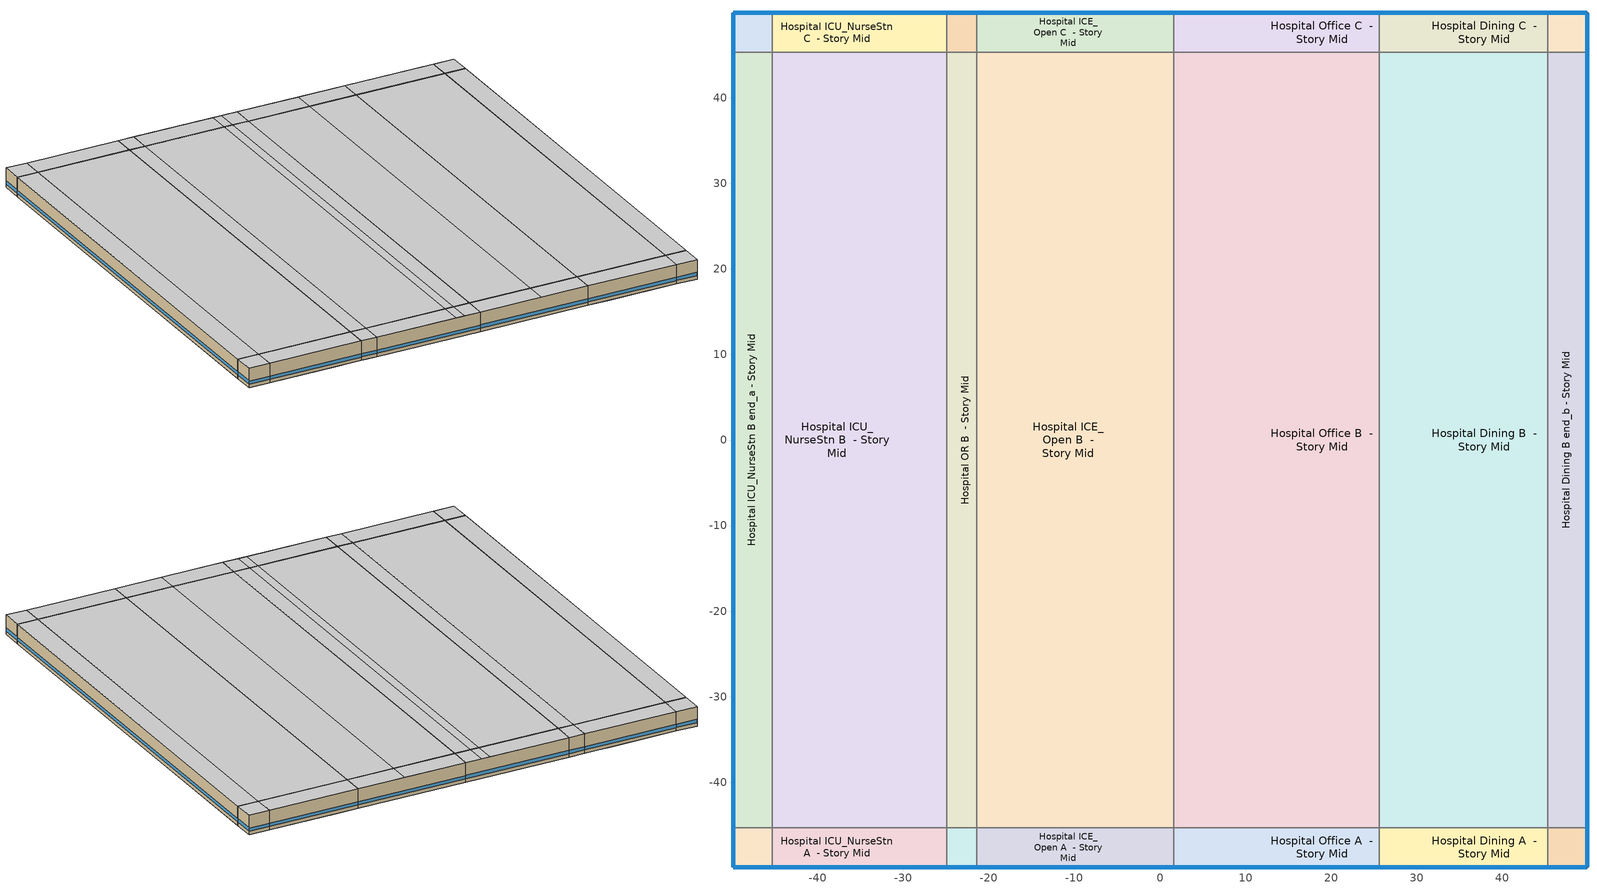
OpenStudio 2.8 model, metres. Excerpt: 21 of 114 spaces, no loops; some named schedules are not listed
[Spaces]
Hospital ICU_NurseStn A end_a - Story Mid
 floor to Hospital Lab A end_a - Story Ground: -49.88,-49.88 -49.88,-45.31 -45.31,-45.31 -45.31,-49.88 z4.27
 wall outside (Typical Insulated Exterior Mass Wall R-8.33): -49.88,-45.31 -49.88,-49.88 -45.31,-49.88 z4.27:8.53
 wall to Hospital ICU_NurseStn B end_a - Story Mid: -45.31,-45.31 -49.88,-45.31 z4.27:8.53
 wall to Hospital ICU_NurseStn A  - Story Mid: -45.31,-49.88 -45.31,-45.31 z4.27:8.53
 window (U 0.59 SHGC 0.36 Simple Glazing Window U-0.59 SHGC 0.36): -49.88,-45.34 -49.88,-49.86 / -49.86,-49.88 -45.34,-49.88 z5.03:5.72
 ceiling to Hospital ER_NurseStn A end_a - Story Mid2: -45.31,-49.88 -45.31,-45.31 -49.88,-45.31 -49.88,-49.88 z8.53
Hospital ICU_NurseStn B end_a - Story Mid
 floor to Hospital Lab B end_a - Story Ground: -49.88,-45.31 -49.88,45.31 -45.31,45.31 -45.31,-45.31 z4.27
 wall outside (Typical Insulated Exterior Mass Wall R-8.33): -49.88,45.31 -49.88,-45.31 z4.27:8.53
 wall to Hospital ICU_NurseStn C end_a - Story Mid: -45.31,45.31 -49.88,45.31 z4.27:8.53
 wall to Hospital ICU_NurseStn B  - Story Mid: -45.31,-45.31 -45.31,45.31 z4.27:8.53
 window (U 0.59 SHGC 0.36 Simple Glazing Window U-0.59 SHGC 0.36): -49.88,45.29 -49.88,-45.29 z5.03:5.71
 ceiling to Hospital ER_NurseStn B end_a - Story Mid2: -45.31,-45.31 -45.31,45.31 -49.88,45.31 -49.88,-45.31 z8.53
Hospital ICU_NurseStn C end_a - Story Mid
 floor to Hospital Lab C end_a - Story Ground: -49.88,45.31 -49.88,49.88 -45.31,49.88 -45.31,45.31 z4.27
 wall outside (Typical Insulated Exterior Mass Wall R-8.33): -45.31,49.88 -49.88,49.88 -49.88,45.31 z4.27:8.53
 wall to Hospital ICU_NurseStn C  - Story Mid: -45.31,45.31 -45.31,49.88 z4.27:8.53
 window (U 0.59 SHGC 0.36 Simple Glazing Window U-0.59 SHGC 0.36): -49.88,49.86 -49.88,45.34 / -45.34,49.88 -49.86,49.88 z5.03:5.72
 ceiling to Hospital ER_NurseStn C end_a - Story Mid2: -45.31,45.31 -45.31,49.88 -49.88,49.88 -49.88,45.31 z8.53
Hospital ICU_NurseStn A  - Story Mid
 floor to Hospital ER_Trauma A  - Story Ground: -28.01,-45.31 -28.01,-49.88 -30.11,-49.88 -30.11,-45.31 z4.27
 floor to Hospital ER_Triage A  - Story Ground: -24.91,-45.31 -24.91,-49.88 -28.01,-49.88 -28.01,-45.31 z4.27
 floor to Hospital Lab A  - Story Ground: -30.11,-45.31 -30.11,-49.88 -45.31,-49.88 -45.31,-45.31 z4.27
 wall outside (Typical Insulated Exterior Mass Wall R-8.33): -45.31,-49.88 -24.91,-49.88 z4.27:8.53
 wall to Hospital ICU_NurseStn B  - Story Mid: -24.91,-45.31 -45.31,-45.31 z4.27:8.53
 wall to Hospital OR A  - Story Mid: -24.91,-49.88 -24.91,-45.31 z4.27:8.53
 window (U 0.59 SHGC 0.36 Simple Glazing Window U-0.59 SHGC 0.36): -45.29,-49.88 -24.93,-49.88 z5.03:5.71
 ceiling to Hospital ER_NurseStn A  - Story Mid2: -24.91,-49.88 -24.91,-45.31 -45.31,-45.31 -45.31,-49.88 z8.53
Hospital ICU_NurseStn B  - Story Mid
 floor to Hospital ER_Trauma B  - Story Ground: -28.01,45.31 -28.01,-45.31 -30.11,-45.31 -30.11,45.31 z4.27
 floor to Hospital ER_Triage B  - Story Ground: -24.91,45.31 -24.91,-45.31 -28.01,-45.31 -28.01,45.31 z4.27
 floor to Hospital Lab B  - Story Ground: -30.11,45.31 -30.11,-45.31 -45.31,-45.31 -45.31,45.31 z4.27
 wall to Hospital ICU_NurseStn C  - Story Mid: -24.91,45.31 -45.31,45.31 z4.27:8.53
 wall to Hospital OR B  - Story Mid: -24.91,-45.31 -24.91,45.31 z4.27:8.53
 ceiling to Hospital ER_NurseStn B  - Story Mid2: -24.91,-45.31 -24.91,45.31 -45.31,45.31 -45.31,-45.31 z8.53
Hospital ICU_NurseStn C  - Story Mid
 floor to Hospital ER_Trauma C  - Story Ground: -28.01,49.88 -28.01,45.31 -30.11,45.31 -30.11,49.88 z4.27
 floor to Hospital ER_Triage C  - Story Ground: -24.91,49.88 -24.91,45.31 -28.01,45.31 -28.01,49.88 z4.27
 floor to Hospital Lab C  - Story Ground: -30.11,49.88 -30.11,45.31 -45.31,45.31 -45.31,49.88 z4.27
 wall outside (Typical Insulated Exterior Mass Wall R-8.33): -24.91,49.88 -45.31,49.88 z4.27:8.53
 wall to Hospital OR C  - Story Mid: -24.91,45.31 -24.91,49.88 z4.27:8.53
 window (U 0.59 SHGC 0.36 Simple Glazing Window U-0.59 SHGC 0.36): -24.93,49.88 -45.29,49.88 z5.03:5.71
 ceiling to Hospital ER_NurseStn C  - Story Mid2: -24.91,45.31 -24.91,49.88 -45.31,49.88 -45.31,45.31 z8.53
Hospital OR A  - Story Mid
 floor to Hospital ER_Triage A  - Story Ground: -23.82,-45.31 -23.82,-49.88 -24.91,-49.88 -24.91,-45.31 z4.27
 floor to Hospital ER_Exam A  - Story Ground: -21.43,-45.31 -21.43,-49.88 -23.82,-49.88 -23.82,-45.31 z4.27
 wall outside (Typical Insulated Exterior Mass Wall R-8.33): -24.91,-49.88 -21.43,-49.88 z4.27:8.53
 wall to Hospital OR B  - Story Mid: -21.43,-45.31 -24.91,-45.31 z4.27:8.53
 wall to Hospital ICE_Open A  - Story Mid: -21.43,-49.88 -21.43,-45.31 z4.27:8.53
 window (U 0.59 SHGC 0.36 Simple Glazing Window U-0.59 SHGC 0.36): -24.88,-49.88 -21.45,-49.88 z5.03:5.72
 ceiling to Hospital ER_NurseStn A  - Story Mid2: -21.43,-49.88 -21.43,-45.31 -24.91,-45.31 -24.91,-49.88 z8.53
Hospital OR B  - Story Mid
 floor to Hospital ER_Triage B  - Story Ground: -23.82,45.31 -23.82,-45.31 -24.91,-45.31 -24.91,45.31 z4.27
 floor to Hospital ER_Exam B  - Story Ground: -21.43,45.31 -21.43,-45.31 -23.82,-45.31 -23.82,45.31 z4.27
 wall to Hospital OR C  - Story Mid: -21.43,45.31 -24.91,45.31 z4.27:8.53
 wall to Hospital ICE_Open B  - Story Mid: -21.43,-45.31 -21.43,45.31 z4.27:8.53
 ceiling to Hospital ER_NurseStn B  - Story Mid2: -21.43,-45.31 -21.43,45.31 -24.91,45.31 -24.91,-45.31 z8.53
Hospital OR C  - Story Mid
 floor to Hospital ER_Triage C  - Story Ground: -23.82,49.88 -23.82,45.31 -24.91,45.31 -24.91,49.88 z4.27
 floor to Hospital ER_Exam C  - Story Ground: -21.43,49.88 -21.43,45.31 -23.82,45.31 -23.82,49.88 z4.27
 wall outside (Typical Insulated Exterior Mass Wall R-8.33): -21.43,49.88 -24.91,49.88 z4.27:8.53
 wall to Hospital ICE_Open C  - Story Mid: -21.43,45.31 -21.43,49.88 z4.27:8.53
 window (U 0.59 SHGC 0.36 Simple Glazing Window U-0.59 SHGC 0.36): -21.45,49.88 -24.88,49.88 z5.03:5.72
 ceiling to Hospital ER_NurseStn C  - Story Mid2: -21.43,45.31 -21.43,49.88 -24.91,49.88 -24.91,45.31 z8.53
Hospital ICE_Open A  - Story Mid
 floor to Hospital ER_Exam A  - Story Ground: -15.52,-45.31 -15.52,-49.88 -21.43,-49.88 -21.43,-45.31 z4.27
 floor to Hospital ICU_PatRm A  - Story Ground: -5.88,-45.31 -5.88,-49.88 -15.52,-49.88 -15.52,-45.31 z4.27
 floor to Hospital PhysTherapy A  - Story Ground: 1.62,-45.31 1.62,-49.88 -5.88,-49.88 -5.88,-45.31 z4.27
 wall outside (Typical Insulated Exterior Mass Wall R-8.33): -21.43,-49.88 1.62,-49.88 z4.27:8.53
 wall to Hospital ICE_Open B  - Story Mid: 1.62,-45.31 -21.43,-45.31 z4.27:8.53
 wall to Hospital Office A  - Story Mid: 1.62,-49.88 1.62,-45.31 z4.27:8.53
 window (U 0.59 SHGC 0.36 Simple Glazing Window U-0.59 SHGC 0.36): -21.4,-49.88 1.6,-49.88 z5.03:5.71
 ceiling to Hospital Dining A  - Story Mid2: -1.93,-49.88 -1.93,-45.31 -3.71,-45.31 -3.71,-49.88 z8.53
 ceiling to Hospital ER_NurseStn A  - Story Mid2: -3.71,-49.88 -3.71,-45.31 -21.43,-45.31 -21.43,-49.88 z8.53
 ceiling to Hospital Lobby A  - Story Mid2: 1.62,-49.88 1.62,-45.31 -1.93,-45.31 -1.93,-49.88 z8.53
Hospital ICE_Open B  - Story Mid
 floor to Hospital ER_Exam B  - Story Ground: -15.52,45.31 -15.52,-45.31 -21.43,-45.31 -21.43,45.31 z4.27
 floor to Hospital ICU_PatRm B  - Story Ground: -5.88,45.31 -5.88,-45.31 -15.52,-45.31 -15.52,45.31 z4.27
 floor to Hospital PhysTherapy B  - Story Ground: 1.62,45.31 1.62,-45.31 -5.88,-45.31 -5.88,45.31 z4.27
 wall to Hospital ICE_Open C  - Story Mid: 1.62,45.31 -21.43,45.31 z4.27:8.53
 wall to Hospital Office B  - Story Mid: 1.62,-45.31 1.62,45.31 z4.27:8.53
 ceiling to Hospital Dining B  - Story Mid2: -1.93,-45.31 -1.93,45.31 -3.71,45.31 -3.71,-45.31 z8.53
 ceiling to Hospital ER_NurseStn B  - Story Mid2: -3.71,-45.31 -3.71,45.31 -21.43,45.31 -21.43,-45.31 z8.53
 ceiling to Hospital Lobby B  - Story Mid2: 1.62,-45.31 1.62,45.31 -1.93,45.31 -1.93,-45.31 z8.53
Hospital ICE_Open C  - Story Mid
 floor to Hospital ER_Exam C  - Story Ground: -15.52,49.88 -15.52,45.31 -21.43,45.31 -21.43,49.88 z4.27
 floor to Hospital ICU_PatRm C  - Story Ground: -5.88,49.88 -5.88,45.31 -15.52,45.31 -15.52,49.88 z4.27
 floor to Hospital PhysTherapy C  - Story Ground: 1.62,49.88 1.62,45.31 -5.88,45.31 -5.88,49.88 z4.27
 wall outside (Typical Insulated Exterior Mass Wall R-8.33): 1.62,49.88 -21.43,49.88 z4.27:8.53
 wall to Hospital Office C  - Story Mid: 1.62,45.31 1.62,49.88 z4.27:8.53
 window (U 0.59 SHGC 0.36 Simple Glazing Window U-0.59 SHGC 0.36): 1.6,49.88 -21.4,49.88 z5.03:5.71
 ceiling to Hospital Dining C  - Story Mid2: -1.93,45.31 -1.93,49.88 -3.71,49.88 -3.71,45.31 z8.53
 ceiling to Hospital ER_NurseStn C  - Story Mid2: -3.71,45.31 -3.71,49.88 -21.43,49.88 -21.43,45.31 z8.53
 ceiling to Hospital Lobby C  - Story Mid2: 1.62,45.31 1.62,49.88 -1.93,49.88 -1.93,45.31 z8.53
Hospital Office A  - Story Mid
 floor to Hospital Radiology A  - Story Ground: 25.59,-45.31 25.59,-49.88 12.3,-49.88 12.3,-45.31 z4.27
 floor to Hospital PhysTherapy A  - Story Ground: 12.3,-45.31 12.3,-49.88 1.62,-49.88 1.62,-45.31 z4.27
 wall outside (Typical Insulated Exterior Mass Wall R-8.33): 1.62,-49.88 25.59,-49.88 z4.27:8.53
 wall to Hospital Office B  - Story Mid: 25.59,-45.31 1.62,-45.31 z4.27:8.53
 wall to Hospital Dining A  - Story Mid: 25.59,-49.88 25.59,-45.31 z4.27:8.53
 window (U 0.59 SHGC 0.36 Simple Glazing Window U-0.59 SHGC 0.36): 1.65,-49.88 25.57,-49.88 z5.03:5.71
 ceiling to Hospital Lobby A  - Story Mid2: 15.19,-49.88 15.19,-45.31 1.62,-45.31 1.62,-49.88 z8.53
 ceiling to Hospital Kitchen A  - Story Mid2: 25.59,-49.88 25.59,-45.31 15.19,-45.31 15.19,-49.88 z8.53
Hospital Office B  - Story Mid
 floor to Hospital Radiology B  - Story Ground: 25.59,45.31 25.59,-45.31 12.3,-45.31 12.3,45.31 z4.27
 floor to Hospital PhysTherapy B  - Story Ground: 12.3,45.31 12.3,-45.31 1.62,-45.31 1.62,45.31 z4.27
 wall to Hospital Office C  - Story Mid: 25.59,45.31 1.62,45.31 z4.27:8.53
 wall to Hospital Dining B  - Story Mid: 25.59,-45.31 25.59,45.31 z4.27:8.53
 ceiling to Hospital Lobby B  - Story Mid2: 15.19,-45.31 15.19,45.31 1.62,45.31 1.62,-45.31 z8.53
 ceiling to Hospital Kitchen B  - Story Mid2: 25.59,-45.31 25.59,45.31 15.19,45.31 15.19,-45.31 z8.53
Hospital Office C  - Story Mid
 floor to Hospital Radiology C  - Story Ground: 25.59,49.88 25.59,45.31 12.3,45.31 12.3,49.88 z4.27
 floor to Hospital PhysTherapy C  - Story Ground: 12.3,49.88 12.3,45.31 1.62,45.31 1.62,49.88 z4.27
 wall outside (Typical Insulated Exterior Mass Wall R-8.33): 25.59,49.88 1.62,49.88 z4.27:8.53
 wall to Hospital Dining C  - Story Mid: 25.59,45.31 25.59,49.88 z4.27:8.53
 window (U 0.59 SHGC 0.36 Simple Glazing Window U-0.59 SHGC 0.36): 25.57,49.88 1.65,49.88 z5.03:5.71
 ceiling to Hospital Lobby C  - Story Mid2: 15.19,45.31 15.19,49.88 1.62,49.88 1.62,45.31 z8.53
 ceiling to Hospital Kitchen C  - Story Mid2: 25.59,45.31 25.59,49.88 15.19,49.88 15.19,45.31 z8.53
Hospital Dining A  - Story Mid
 floor to Hospital OR A  - Story Ground: 45.31,-45.31 45.31,-49.88 30.49,-49.88 30.49,-45.31 z4.27
 floor to Hospital Radiology A  - Story Ground: 30.49,-45.31 30.49,-49.88 25.59,-49.88 25.59,-45.31 z4.27
 wall outside (Typical Insulated Exterior Mass Wall R-8.33): 25.59,-49.88 45.31,-49.88 z4.27:8.53
 wall to Hospital Dining B  - Story Mid: 45.31,-45.31 25.59,-45.31 z4.27:8.53
 wall to Hospital Dining A end_b - Story Mid: 45.31,-49.88 45.31,-45.31 z4.27:8.53
 window (U 0.59 SHGC 0.36 Simple Glazing Window U-0.59 SHGC 0.36): 25.62,-49.88 45.29,-49.88 z5.03:5.71
 ceiling to Hospital Kitchen A  - Story Mid2: 45.31,-49.88 45.31,-45.31 25.59,-45.31 25.59,-49.88 z8.53
Hospital Dining B  - Story Mid
 floor to Hospital OR B  - Story Ground: 45.31,45.31 45.31,-45.31 30.49,-45.31 30.49,45.31 z4.27
 floor to Hospital Radiology B  - Story Ground: 30.49,45.31 30.49,-45.31 25.59,-45.31 25.59,45.31 z4.27
 wall to Hospital Dining C  - Story Mid: 45.31,45.31 25.59,45.31 z4.27:8.53
 wall to Hospital Dining B end_b - Story Mid: 45.31,-45.31 45.31,45.31 z4.27:8.53
 ceiling to Hospital Kitchen B  - Story Mid2: 45.31,-45.31 45.31,45.31 25.59,45.31 25.59,-45.31 z8.53
Hospital Dining C  - Story Mid
 floor to Hospital OR C  - Story Ground: 45.31,49.88 45.31,45.31 30.49,45.31 30.49,49.88 z4.27
 floor to Hospital Radiology C  - Story Ground: 30.49,49.88 30.49,45.31 25.59,45.31 25.59,49.88 z4.27
 wall outside (Typical Insulated Exterior Mass Wall R-8.33): 45.31,49.88 25.59,49.88 z4.27:8.53
 wall to Hospital Dining C end_b - Story Mid: 45.31,45.31 45.31,49.88 z4.27:8.53
 window (U 0.59 SHGC 0.36 Simple Glazing Window U-0.59 SHGC 0.36): 45.29,49.88 25.62,49.88 z5.03:5.71
 ceiling to Hospital Kitchen C  - Story Mid2: 45.31,45.31 45.31,49.88 25.59,49.88 25.59,45.31 z8.53
Hospital Dining A end_b - Story Mid
 floor to Hospital OR A end_b - Story Ground: 45.31,-49.88 45.31,-45.31 49.88,-45.31 49.88,-49.88 z4.27
 wall outside (Typical Insulated Exterior Mass Wall R-8.33): 45.31,-49.88 49.88,-49.88 49.88,-45.31 z4.27:8.53
 wall to Hospital Dining B end_b - Story Mid: 49.88,-45.31 45.31,-45.31 z4.27:8.53
 window (U 0.59 SHGC 0.36 Simple Glazing Window U-0.59 SHGC 0.36): 49.88,-49.86 49.88,-45.34 / 45.34,-49.88 49.86,-49.88 z5.03:5.72
 ceiling to Hospital Kitchen A end_b - Story Mid2: 49.88,-49.88 49.88,-45.31 45.31,-45.31 45.31,-49.88 z8.53
Hospital Dining B end_b - Story Mid
 floor to Hospital OR B end_b - Story Ground: 45.31,-45.31 45.31,45.31 49.88,45.31 49.88,-45.31 z4.27
 wall outside (Typical Insulated Exterior Mass Wall R-8.33): 49.88,-45.31 49.88,45.31 z4.27:8.53
 wall to Hospital Dining C end_b - Story Mid: 49.88,45.31 45.31,45.31 z4.27:8.53
 window (U 0.59 SHGC 0.36 Simple Glazing Window U-0.59 SHGC 0.36): 49.88,-45.29 49.88,45.29 z5.03:5.71
 ceiling to Hospital Kitchen B end_b - Story Mid2: 49.88,-45.31 49.88,45.31 45.31,45.31 45.31,-45.31 z8.53
Hospital Dining C end_b - Story Mid
 floor to Hospital OR C end_b - Story Ground: 45.31,45.31 45.31,49.88 49.88,49.88 49.88,45.31 z4.27
 wall outside (Typical Insulated Exterior Mass Wall R-8.33): 49.88,45.31 49.88,49.88 45.31,49.88 z4.27:8.53
 window (U 0.59 SHGC 0.36 Simple Glazing Window U-0.59 SHGC 0.36): 49.86,49.88 45.34,49.88 / 49.88,45.34 49.88,49.86 z5.03:5.72
 ceiling to Hospital Kitchen C end_b - Story Mid2: 49.88,45.31 49.88,49.88 45.31,49.88 45.31,45.31 z8.53
[Site]
Bowman Fld_KY_USA: Latitude {deg}=38.23; Longitude {deg}=-85.66; Time Zone {hr}=-5; Elevation {m}=170; Terrain=City
[Site:WaterMainsTemperature]
Calculation Method=Correlation; Annual Average Outdoor Air Temperature {C}=0; Maximum Difference In Monthly Average Outdoor Air Temperatures {deltaC}=0
[SizingPeriod:DesignDay] Daily Dry-Bulb Temperature Range {deltaC}=10; Barometric Pressure {Pa}=99299; Wind Speed {m/s}=3.2; Wind Direction {deg}=240; Sky Clearness=0; Rain Indicator=0; Snow Indicator=0; Day of Month=21; Month=7; Day Type=SummerDesignDay; Daylight Saving Time Indicator=0; Dry-Bulb Temperature Range Modifier Type=DefaultMultipliers; Solar Model Indicator=ASHRAETau; ASHRAE Taub=0.46; ASHRAE Taud=2.089
Name | Maximum Dry-Bulb Temperature {C} | Humidity Indicating Conditions at Maximum Dry-Bulb | Humidity Indicating Type
Bowman Fld Ann Clg .4% Condns DB=>MWB 1 | 34.1 | 23.9 | Wetbulb
Bowman Fld Ann Clg .4% Condns WB=>MDB 1 | 31.4 | 25.8 | Wetbulb
Bowman Fld Ann Clg 1% Condns DB=>MWB 1 | 32.8 | 23.7 | Wetbulb
Bowman Fld Ann Clg 2% Condns DP=>MDB 1 | 27.5 | 22.8 | Dewpoint
[ClimateZones]
Climate Zone Institution Name 1=ASHRAE; Climate Zone Document Name 1=ANSI/ASHRAE Standard 169; Climate Zone Document Year 1=2006; Climate Zone Value 1=ASHRAE 169-2013-4A
[Building]
DOE Ref Pre-1980|Hospital: North Axis {deg}=180; Default Construction Set=Res DOE Ref Pre-1980 - Hospital - ASHRAE 169-2013-4A Added Roof Insul; Default Schedule Set=Building Default Schedule Set; Standards Building Type=Hospital
[Site:GroundTemperature:BuildingSurface]
19.713, 19.665, 19.706, 19.745, 20.486, 22.11, 22.459, 22.554, 22.169, 20.607, 20.047, 19.805
[DefaultConstructionSet]
Res DOE Ref Pre-1980 - Hospital - ASHRAE 169-2013-4A Added Roof Insul: Default Exterior Surface Constructions=Default Surface Constructions 1 Added Roof Insul; Default Interior Surface Constructions=Default Surface Constructions 2; Default Ground Contact Surface Constructions=Default Surface Constructions 3; Default Exterior SubSurface Constructions=Default Sub Surface Constructions 1; Default Interior SubSurface Constructions=Default Sub Surface Constructions 2; Interior Partition Construction=Typical Interior Partition
[DefaultSurfaceConstructions]
Name | Floor Construction | Wall Construction | Roof Ceiling Construction
Default Surface Constructions 2 | Typical Interior Floor | Typical Interior Wall | Typical Interior Ceiling
Default Surface Constructions 3 | ext-slab | Typical Insulated Basement Mass Wall
Default Surface Constructions 1 Added Roof Insul | Typical Insulated Exterior Mass Floor | Typical Insulated Exterior Mass Wall R-5.62 | Typical IEAD Roof R-11.63
[Construction]
Typical Insulated Exterior Mass Floor: 4 in. Normalweight Concrete Floor, Typical Carpet Pad
Typical Insulated Exterior Mass Wall R-5.62: 1IN Stucco, 8IN CONCRETE HW RefBldg, Typical Insulation R-3.23, 1/2IN Gypsum
Typical IEAD Roof R-11.63: Roof Membrane, Typical Insulation R-10.51, Metal Roof Surface
Typical Interior Floor: 100mm Normalweight concrete floor, CP02 CARPET PAD
Typical Interior Wall: G01 13mm gypsum board, G01 13mm gypsum board
Typical Interior Ceiling: CP02 CARPET PAD, 100mm Normalweight concrete floor
ext-slab: 6 in. Normalweight Concrete Floor
Typical Insulated Basement Mass Wall: 8 in. Concrete Block Basement Wall
U 1.22 SHGC 0.54 Simple Glazing Window SHGC 0.54: U 1.22 SHGC 0.54 Simple Glazing SHGC 0.54
U 1.22 SHGC 0.54 Simple Glazing Window SHGC 0.54 1: U 1.22 SHGC 0.54 Simple Glazing SHGC 0.54 1
Typical Insulated Metal Door: F08 Metal surface, Typical Insulation R-5.94
U 0.88 SHGC 0.16 Sgl Ref-A-L Clr 6mm: REF A CLEAR LO 6MM
Typical Overhead Door: Typical Insulation R-5.94
Typical Interior Window: Clear 3mm
Typical Interior Door; Typical Interior Partition: G05 25mm wood
InteriorFurnishings: Std Wood 6inch
Typical Insulated Exterior Mass Wall R-8.33: 1IN Stucco, 8IN CONCRETE HW RefBldg, Typical Insulation R-5.94, 1/2IN Gypsum
U 0.59 SHGC 0.36 Simple Glazing Window U-0.59 SHGC 0.36: U 0.59 SHGC 0.36 Simple Glazing U-1.18 SHGC 0.36
[Material:NoMass] Roughness=Smooth; Thermal Absorptance=0.9; Solar Absorptance=0.7
Name | Thermal Resistance {m2-K/W} | Visible Absorptance
Typical Insulation R-3.23 | 0.568747 | 0.7
Typical Carpet Pad; CP02 CARPET PAD | 0.21648 | 0.8
Typical Insulation R-10.51 | 1.85103 | 0.7
Typical Insulation R-5.94 | 1.04695 | 0.7
[Material]
Name | Roughness | Thickness {m} | Conductivity {W/m-K} | Density {kg/m3} | Specific Heat {J/kg-K} | Thermal Absorptance | Solar Absorptance | Visible Absorptance
4 in. Normalweight Concrete Floor | MediumRough | 0.1016 | 2.31 | 2322 | 832 | 0.9 | 0.7 | 0.7
1IN Stucco | Smooth | 0.0253 | 0.6918 | 1858 | 837 | 0.9 | 0.7 | 0.92
8IN CONCRETE HW RefBldg | Rough | 0.2032 | 1.311 | 2240 | 836.8 | 0.9 | 0.7 | 0.7
1/2IN Gypsum | Smooth | 0.0127 | 0.16 | 784.9 | 830 | 0.9 | 0.4 | 0.4
Roof Membrane | VeryRough | 0.0095 | 0.16 | 1121.29 | 1460 | 0.9 | 0.7 | 0.7
Metal Roof Surface; F08 Metal surface | Smooth | 0.0008 | 45.28 | 7824 | 500 | 0.9 | 0.7 | 0.7
100mm Normalweight concrete floor | MediumRough | 0.1016 | 2.31045 | 2322 | 832.557 |  | 0 | 0
G01 13mm gypsum board | Smooth | 0.0127 | 0.160031 | 800.001 | 1090.73 | 0.9 | 0.7 | 0.5
6 in. Normalweight Concrete Floor | MediumRough | 0.1524 | 2.31 | 2322 | 832 | 0.9 | 0.7 | 0.7
8 in. Concrete Block Basement Wall | MediumRough | 0.2032 | 1.326 | 1842 | 912 | 0.9 | 0.7 | 0.7
G05 25mm wood | MediumSmooth | 0.0254 | 0.15 | 608 | 1630 | 0.9 | 0.5 | 0.5
Std Wood 6inch | MediumSmooth | 0.15 | 0.12 | 540 | 1210 | 0.9 | 0.7 | 0.7
[DefaultSubSurfaceConstructions]
Name | Fixed Window Construction | Operable Window Construction | Door Construction | Glass Door Construction | Overhead Door Construction | Tubular Daylight Dome Construction | Tubular Daylight Diffuser Construction
Default Sub Surface Constructions 1 | U 1.22 SHGC 0.54 Simple Glazing Window SHGC 0.54 | U 1.22 SHGC 0.54 Simple Glazing Window SHGC 0.54 1 | Typical Insulated Metal Door | U 0.88 SHGC 0.16 Sgl Ref-A-L Clr 6mm | Typical Overhead Door | Typical Interior Window | Typical Interior Window
Default Sub Surface Constructions 2 | Typical Interior Window | Typical Interior Window | Typical Interior Door
[WindowMaterial:SimpleGlazingSystem]
Name | U-Factor {W/m2-K} | Solar Heat Gain Coefficient | Visible Transmittance
U 1.22 SHGC 0.54 Simple Glazing SHGC 0.54; U 1.22 SHGC 0.54 Simple Glazing SHGC 0.54 1 | 6.92748 | 0.54 | 0.38
U 0.59 SHGC 0.36 Simple Glazing U-1.18 SHGC 0.36 | 6.72051 | 0.36 | 0.27
[WindowMaterial:Glazing] Optical Data Type=SpectralAverage; Infrared Transmittance at Normal Incidence=0; Front Side Infrared Hemispherical Emissivity=0.84; Conductivity {W/m-K}=0.9; Dirt Correction Factor for Solar and Visible Transmittance=1; Solar Diffusing=No
Name | Thickness {m} | Solar Transmittance at Normal Incidence | Front Side Solar Reflectance at Normal Incidence | Back Side Solar Reflectance at Normal Incidence | Visible Transmittance at Normal Incidence | Front Side Visible Reflectance at Normal Incidence | Back Side Visible Reflectance at Normal Incidence | Back Side Infrared Hemispherical Emissivity
REF A CLEAR LO 6MM | 0.006 | 0.066 | 0.341 | 0.493 | 0.08 | 0.41 | 0.37 | 0.4
Clear 3mm | 0.003 | 0.837 | 0.075 | 0.075 | 0.898 | 0.081 | 0.081 | 0.84
[SpaceType] Standards Building Type=Hospital
Name | Default Schedule Set | Design Specification Outdoor Air Object | Standards Space Type
Hospital Dining - DOE Ref Pre-1980 | Hospital Dining Schedule Set | Hospital Dining Ventilation | Dining
Hospital ICU_NurseStn - DOE Ref Pre-1980 | Hospital ICU_NurseStn Schedule Set | Hospital ICU_NurseStn Ventilation | ICU_NurseStn
Hospital ICE_Open - DOE Ref Pre-1980 | Hospital ICE_Open Schedule Set | Hospital ICE_Open Ventilation | ICE_Open
Hospital Office - DOE Ref Pre-1980 | Hospital Office Schedule Set | Hospital Office Ventilation | Office
Hospital OR - DOE Ref Pre-1980 | Hospital OR Schedule Set | Hospital OR Ventilation | OR
[BuildingStory]
Story Mid: Nominal Z Coordinate {m}=4.2672; Nominal Floor to Floor Height {m}=4.2672
[Space] Building Story=Story Mid
Name | Space Type | Thermal Zone
Hospital ICU_NurseStn A end_a - Story Mid | Hospital ICU_NurseStn - DOE Ref Pre-1980 | Zone Hospital ICU_NurseStn A end_a - Story Mid
Hospital ICU_NurseStn B end_a - Story Mid | Hospital ICU_NurseStn - DOE Ref Pre-1980 | Zone Hospital ICU_NurseStn B end_a - Story Mid
Hospital ICU_NurseStn C end_a - Story Mid | Hospital ICU_NurseStn - DOE Ref Pre-1980 | Zone Hospital ICU_NurseStn C end_a - Story Mid
Hospital ICU_NurseStn A  - Story Mid | Hospital ICU_NurseStn - DOE Ref Pre-1980 | Zone Hospital ICU_NurseStn A  - Story Mid
Hospital ICU_NurseStn B  - Story Mid | Hospital ICU_NurseStn - DOE Ref Pre-1980 | Zone Hospital ICU_NurseStn B  - Story Mid
Hospital ICU_NurseStn C  - Story Mid | Hospital ICU_NurseStn - DOE Ref Pre-1980 | Zone Hospital ICU_NurseStn C  - Story Mid
Hospital OR A  - Story Mid | Hospital OR - DOE Ref Pre-1980 | Zone Hospital OR A  - Story Mid
Hospital OR B  - Story Mid | Hospital OR - DOE Ref Pre-1980 | Zone Hospital OR B  - Story Mid
Hospital OR C  - Story Mid | Hospital OR - DOE Ref Pre-1980 | Zone Hospital OR C  - Story Mid
Hospital ICE_Open A  - Story Mid | Hospital ICE_Open - DOE Ref Pre-1980 | Zone Hospital ICE_Open A  - Story Mid
Hospital ICE_Open B  - Story Mid | Hospital ICE_Open - DOE Ref Pre-1980 | Zone Hospital ICE_Open B  - Story Mid
Hospital ICE_Open C  - Story Mid | Hospital ICE_Open - DOE Ref Pre-1980 | Zone Hospital ICE_Open C  - Story Mid
Hospital Office A  - Story Mid | Hospital Office - DOE Ref Pre-1980 | Zone Hospital Office A  - Story Mid
Hospital Office B  - Story Mid | Hospital Office - DOE Ref Pre-1980 | Zone Hospital Office B  - Story Mid
Hospital Office C  - Story Mid | Hospital Office - DOE Ref Pre-1980 | Zone Hospital Office C  - Story Mid
Hospital Dining A  - Story Mid | Hospital Dining - DOE Ref Pre-1980 | Zone Hospital Dining A  - Story Mid
Hospital Dining B  - Story Mid | Hospital Dining - DOE Ref Pre-1980 | Zone Hospital Dining B  - Story Mid
Hospital Dining C  - Story Mid | Hospital Dining - DOE Ref Pre-1980 | Zone Hospital Dining C  - Story Mid
Hospital Dining A end_b - Story Mid | Hospital Dining - DOE Ref Pre-1980 | Zone Hospital Dining A end_b - Story Mid
Hospital Dining B end_b - Story Mid | Hospital Dining - DOE Ref Pre-1980 | Zone Hospital Dining B end_b - Story Mid
Hospital Dining C end_b - Story Mid | Hospital Dining - DOE Ref Pre-1980 | Zone Hospital Dining C end_b - Story Mid
[ThermalZone] Multiplier=1; Use Ideal Air Loads=No
Name | Thermostat
Zone Hospital ICU_NurseStn A end_a - Story Mid | Hospital ICU_NurseStn - DOE Ref Pre-1980 Thermostat 3
Zone Hospital ICU_NurseStn B end_a - Story Mid | Hospital ICU_NurseStn - DOE Ref Pre-1980 Thermostat 2
Zone Hospital ICU_NurseStn C end_a - Story Mid | Hospital ICU_NurseStn - DOE Ref Pre-1980 Thermostat 4
Zone Hospital ICU_NurseStn A  - Story Mid | Hospital ICU_NurseStn - DOE Ref Pre-1980 Thermostat 1
Zone Hospital ICU_NurseStn B  - Story Mid | Hospital ICU_NurseStn - DOE Ref Pre-1980 Thermostat
Zone Hospital ICU_NurseStn C  - Story Mid | Hospital ICU_NurseStn - DOE Ref Pre-1980 Thermostat 5
Zone Hospital OR A  - Story Mid | Hospital OR - DOE Ref Pre-1980 Thermostat 2
Zone Hospital OR B  - Story Mid | Hospital OR - DOE Ref Pre-1980 Thermostat 1
Zone Hospital OR C  - Story Mid | Hospital OR - DOE Ref Pre-1980 Thermostat
Zone Hospital ICE_Open A  - Story Mid | Hospital ICE_Open - DOE Ref Pre-1980 Thermostat 2
Zone Hospital ICE_Open B  - Story Mid | Hospital ICE_Open - DOE Ref Pre-1980 Thermostat
Zone Hospital ICE_Open C  - Story Mid | Hospital ICE_Open - DOE Ref Pre-1980 Thermostat 1
Zone Hospital Office A  - Story Mid | Hospital Office - DOE Ref Pre-1980 Thermostat 2
Zone Hospital Office B  - Story Mid | Hospital Office - DOE Ref Pre-1980 Thermostat
Zone Hospital Office C  - Story Mid | Hospital Office - DOE Ref Pre-1980 Thermostat 1
Zone Hospital Dining A  - Story Mid | Hospital Dining - DOE Ref Pre-1980 Thermostat 5
Zone Hospital Dining B  - Story Mid | Hospital Dining - DOE Ref Pre-1980 Thermostat 3
Zone Hospital Dining C  - Story Mid | Hospital Dining - DOE Ref Pre-1980 Thermostat 2
Zone Hospital Dining A end_b - Story Mid | Hospital Dining - DOE Ref Pre-1980 Thermostat
Zone Hospital Dining B end_b - Story Mid | Hospital Dining - DOE Ref Pre-1980 Thermostat 1
Zone Hospital Dining C end_b - Story Mid | Hospital Dining - DOE Ref Pre-1980 Thermostat 4
[People:Definition] Number of People Calculation Method=People/Area; Fraction Radiant=0.3
Name | People per Space Floor Area {person/m2}
Hospital Office People Definition | 0.0752397
Hospital Dining People Definition | 0.107639
Hospital ICU_NurseStn People Definition; Hospital OR People Definition | 0.0538196
[People] Work Efficiency Schedule=Work Efficiency Schedule; Clothing Insulation Schedule=Clothing Schedule; Air Velocity Schedule=Air Velocity Schedule; Multiplier=1
Name | People Definition | Space or SpaceType
Hospital Office People | Hospital Office People Definition | Hospital Office - DOE Ref Pre-1980
Hospital Dining People | Hospital Dining People Definition | Hospital Dining - DOE Ref Pre-1980
Hospital ICU_NurseStn People | Hospital ICU_NurseStn People Definition | Hospital ICU_NurseStn - DOE Ref Pre-1980
Hospital OR People | Hospital OR People Definition | Hospital OR - DOE Ref Pre-1980
[Lights:Definition] Design Level Calculation Method=Watts/Area; Fraction Radiant=0.7; Fraction Visible=0.2; Return Air Fraction=0
Name | Watts per Space Floor Area {W/m2}
Hospital Office Lights Definition; Hospital ICU_NurseStn Lights Definition | 10.7639
Hospital Dining Lights Definition | 9.68752
Hospital OR Lights Definition | 23.6806
[Lights] Fraction Replaceable=1
Name | Lights Definition | Space or SpaceType
Hospital Office Lights | Hospital Office Lights Definition | Hospital Office - DOE Ref Pre-1980
Hospital Dining Lights | Hospital Dining Lights Definition | Hospital Dining - DOE Ref Pre-1980
Hospital ICU_NurseStn Lights | Hospital ICU_NurseStn Lights Definition | Hospital ICU_NurseStn - DOE Ref Pre-1980
Hospital OR Lights | Hospital OR Lights Definition | Hospital OR - DOE Ref Pre-1980
[ElectricEquipment:Definition] Design Level Calculation Method=Watts/Area; Fraction Latent=0; Fraction Radiant=0.5; Fraction Lost=0
Name | Watts per Space Floor Area {W/m2}
Hospital Office Elec Equip Definition; Hospital Dining Elec Equip Definition | 10.7639
Hospital ICU_NurseStn Elec Equip Definition | 21.5278
Hospital OR Elec Equip Definition | 43.0556
[ElectricEquipment]
Name | Electric Equipment Definition | Space or SpaceType
Hospital Office Elec Equip | Hospital Office Elec Equip Definition | Hospital Office - DOE Ref Pre-1980
Hospital Dining Elec Equip | Hospital Dining Elec Equip Definition | Hospital Dining - DOE Ref Pre-1980
Hospital ICU_NurseStn Elec Equip | Hospital ICU_NurseStn Elec Equip Definition | Hospital ICU_NurseStn - DOE Ref Pre-1980
Hospital OR Elec Equip | Hospital OR Elec Equip Definition | Hospital OR - DOE Ref Pre-1980
[DesignSpecification:OutdoorAir] Outdoor Air Flow per Person {m3/s-person}=0; Outdoor Air Flow Air Changes per Hour {1/hr}=0
Name | Outdoor Air Method | Outdoor Air Flow per Floor Area {m3/s-m2} | Outdoor Air Flow Rate {m3/s}
Hospital Office Ventilation | Sum | 0.000710184 | 0
Hospital Dining Ventilation | Sum | 0.001016 | 0
Hospital ICU_NurseStn Ventilation | Sum | 0.000508 | 0
Hospital ICE_Open Ventilation |  | 0
Hospital OR Ventilation | Sum | 0.003556 | 0
[DefaultScheduleSet]
Name | Number of People Schedule | People Activity Level Schedule | Lighting Schedule | Electric Equipment Schedule | Infiltration Schedule | Hours of Operation Schedule
Hospital Office Schedule Set | Hospital Bldg Occ | Hospital Activity | Hospital Admin Light | Hospital Admin Equipment | Hospital Infil Quarter On
Hospital Dining Schedule Set | Hospital Critical Occ | Hospital Activity | Hospital Admin Light | Hospital Admin Equipment | Hospital Infil Quarter On
Hospital ICU_NurseStn Schedule Set | Hospital Critical Occ | Hospital Activity | Hospital Admin Light | Hospital Critical Equip | Hospital Infil Quarter On
Hospital ICE_Open Schedule Set
Hospital OR Schedule Set | Hospital Critical Occ | Hospital Activity | Hospital Critical Light | Hospital Critical Equip | Hospital Infil Quarter On
Building Default Schedule Set |  |  |  |  |  | Building Hours of Operation NonResidential
[SpaceInfiltration:DesignFlowRate] Schedule=Always On Discrete; Design Flow Rate Calculation Method=Flow/ExteriorArea; Flow per Exterior Surface Area {m3/s-m2}=0.00102523; Constant Term Coefficient=1; Temperature Term Coefficient=0; Velocity Term Coefficient=0; Velocity Squared Term Coefficient=0
Name | Space or SpaceType
Hospital Dining A  - Story Mid Infiltration | Hospital Dining A  - Story Mid
Hospital Dining A end_b - Story Mid Infiltration | Hospital Dining A end_b - Story Mid
Hospital Dining B end_b - Story Mid Infiltration | Hospital Dining B end_b - Story Mid
Hospital Dining C  - Story Mid Infiltration | Hospital Dining C  - Story Mid
Hospital Dining C end_b - Story Mid Infiltration | Hospital Dining C end_b - Story Mid
Hospital ICE_Open A  - Story Mid Infiltration | Hospital ICE_Open A  - Story Mid
Hospital ICE_Open C  - Story Mid Infiltration | Hospital ICE_Open C  - Story Mid
Hospital ICU_NurseStn A  - Story Mid Infiltration | Hospital ICU_NurseStn A  - Story Mid
Hospital ICU_NurseStn A end_a - Story Mid Infiltration | Hospital ICU_NurseStn A end_a - Story Mid
Hospital ICU_NurseStn B end_a - Story Mid Infiltration | Hospital ICU_NurseStn B end_a - Story Mid
Hospital ICU_NurseStn C  - Story Mid Infiltration | Hospital ICU_NurseStn C  - Story Mid
Hospital ICU_NurseStn C end_a - Story Mid Infiltration | Hospital ICU_NurseStn C end_a - Story Mid
Hospital Office A  - Story Mid Infiltration | Hospital Office A  - Story Mid
Hospital Office C  - Story Mid Infiltration | Hospital Office C  - Story Mid
Hospital OR A  - Story Mid Infiltration | Hospital OR A  - Story Mid
Hospital OR C  - Story Mid Infiltration | Hospital OR C  - Story Mid
[Exterior:Lights:Definition]
Name | Design Level {W}
Parking Areas and Drives Def (W/ft^2) | 0.1
Building Facades Def (W/ft^2) | 0.15
Main Entries Def (W/ft) | 30
Other Doors Def (W/ft) | 20
Emergency Canopies Def (W/ft^2) | 0.5
[Exterior:Lights] Schedule=Always On Discrete; Control Option=AstronomicalClock
Name | Exterior Lights Definition | Multiplier
Parking Areas and Drives | Parking Areas and Drives Def (W/ft^2) | 210804
Building Facades | Building Facades Def (W/ft^2) | 18330.3
Main Entries | Main Entries Def (W/ft) | 171.429
Other Doors | Other Doors Def (W/ft) | 162.857
Emergency Canopies | Emergency Canopies Def (W/ft^2) | 720
[ThermostatSetpoint:DualSetpoint]
Name | Heating Setpoint Temperature Schedule | Cooling Setpoint Temperature Schedule
Hospital Office - DOE Ref Pre-1980 Thermostat; Hospital Office - DOE Ref Pre-1980 Thermostat 1; Hospital Office - DOE Ref Pre-1980 Thermostat 2; Hospital Dining - DOE Ref Pre-1980 Thermostat; Hospital Dining - DOE Ref Pre-1980 Thermostat 1; Hospital Dining - DOE Ref Pre-1980 Thermostat 2; Hospital Dining - DOE Ref Pre-1980 Thermostat 3; Hospital Dining - DOE Ref Pre-1980 Thermostat 4; Hospital Dining - DOE Ref Pre-1980 Thermostat 5 | Hospital Bldg HtgSetp | Hospital Bldg ClgSetp
Hospital ICU_NurseStn - DOE Ref Pre-1980 Thermostat; Hospital ICU_NurseStn - DOE Ref Pre-1980 Thermostat 1; Hospital ICU_NurseStn - DOE Ref Pre-1980 Thermostat 2; Hospital ICU_NurseStn - DOE Ref Pre-1980 Thermostat 3; Hospital ICU_NurseStn - DOE Ref Pre-1980 Thermostat 4; Hospital ICU_NurseStn - DOE Ref Pre-1980 Thermostat 5 | Hospital Critical HtgSetp | Hospital Critical HtgSetp
Hospital ICE_Open - DOE Ref Pre-1980 Thermostat; Hospital ICE_Open - DOE Ref Pre-1980 Thermostat 1; Hospital ICE_Open - DOE Ref Pre-1980 Thermostat 2
Hospital OR - DOE Ref Pre-1980 Thermostat; Hospital OR - DOE Ref Pre-1980 Thermostat 1; Hospital OR - DOE Ref Pre-1980 Thermostat 2 | Hospital Critical HtgSetp | Hospital Critical ClgSetp
[InternalMass:Definition]
Internal Mass Definition 1: Construction=InteriorFurnishings; Design Level Calculation Method=SurfaceArea/Area; Surface Area per Space Floor Area=2
[InternalMass] Internal Mass Definition=Internal Mass Definition 1; Multiplier=1
Name | Space or SpaceType
Hospital Office B  - Story Mid Mass | Hospital Office B  - Story Mid
Hospital Dining A end_b - Story Mid Mass | Hospital Dining A end_b - Story Mid
Hospital Dining B end_b - Story Mid Mass | Hospital Dining B end_b - Story Mid
Hospital OR C  - Story Mid Mass | Hospital OR C  - Story Mid
Hospital OR B  - Story Mid Mass | Hospital OR B  - Story Mid
Hospital ICU_NurseStn B  - Story Mid Mass | Hospital ICU_NurseStn B  - Story Mid
Hospital ICU_NurseStn A  - Story Mid Mass | Hospital ICU_NurseStn A  - Story Mid
Hospital OR A  - Story Mid Mass | Hospital OR A  - Story Mid
Hospital ICU_NurseStn B end_a - Story Mid Mass | Hospital ICU_NurseStn B end_a - Story Mid
Hospital Office C  - Story Mid Mass | Hospital Office C  - Story Mid
Hospital ICU_NurseStn A end_a - Story Mid Mass | Hospital ICU_NurseStn A end_a - Story Mid
Hospital ICU_NurseStn C end_a - Story Mid Mass | Hospital ICU_NurseStn C end_a - Story Mid
Hospital Dining C  - Story Mid Mass | Hospital Dining C  - Story Mid
Hospital ICU_NurseStn C  - Story Mid Mass | Hospital ICU_NurseStn C  - Story Mid
Hospital Office A  - Story Mid Mass | Hospital Office A  - Story Mid
Hospital Dining B  - Story Mid Mass | Hospital Dining B  - Story Mid
Hospital Dining C end_b - Story Mid Mass | Hospital Dining C end_b - Story Mid
Hospital Dining A  - Story Mid Mass | Hospital Dining A  - Story Mid
[Schedule:Day]
Clothing Schedule Default Winter Clothes; Hospital Infil Quarter On Winter Design Day; Hospital Infil Quarter On Summer Design Day: 24, 0, 1
Air Velocity Schedule Default: 24, 0, 0.2
Work Efficiency Schedule Default: 24, 0, 0
Hospital Bldg Occ Default: Yes, 6, 30, 0.05, 6, 45, 0.06875, 7, 0, 0.0875, 7, 15, 0.10625, 7, 30, 0.125, 7, 45, 0.14375, 8, 0, 0.1625, 8, 15, 0.18125, 8, 30, 0.2, 9, 0, 0.2, 9, 15, 0.275, 9, 30, 0.35, 9, 45, 0.425, 10, 0, 0.5, 10, 15, 0.6, 10, 30, 0.7, 10, 45, 0.8, 11, 0, 0.9, 17, 56, 0.9, 18, 11, 0.458621, 18, 26, 0.417241, 18, 41, 0.375862, 18, 56, 0.334483, 19, 11, 0.293103, 19, 26, 0.251724, 19, 41, 0.210345, 19, 45, 0.2, 20, 0, 0.18125, 20, 15, 0.1625, 20, 30, 0.14375, 20, 45, 0.125, 21, 0, 0.10625, 21, 15, 0.0875, 21, 30, 0.06875, 21, 45, 0.05, 24, 0, 0.05
Hospital Bldg Occ Summer Design Day: 4, 0, 0.05, 6, 0, 0.2, 7, 0, 0.5, 18, 0, 0.9, 20, 0, 0.5, 22, 0, 0.2, 24, 0, 0.05
Hospital Bldg Occ Winter Design Day: 7, 0, 0.05, 9, 0, 0.2, 15, 0, 0.3, 20, 0, 0.2, 24, 0, 0.05
Hospital Activity Default: Yes, 24, 0, 120
Hospital Activity Winter Design Day; Hospital Activity Summer Design Day: 24, 0, 120
Hospital Admin Light Default: Yes, 6, 30, 0.1, 6, 45, 0.125, 7, 0, 0.15, 7, 15, 0.175, 7, 30, 0.2, 7, 45, 0.225, 8, 0, 0.25, 8, 15, 0.275, 8, 30, 0.3, 9, 0, 0.3, 9, 15, 0.375, 9, 30, 0.45, 9, 45, 0.525, 10, 0, 0.6, 10, 15, 0.675, 10, 30, 0.75, 10, 45, 0.825, 11, 0, 0.9, 17, 37, 0.9, 17, 52, 0.78, 18, 7, 0.66, 18, 15, 0.6, 18, 45, 0.6, 19, 0, 0.5625, 19, 15, 0.525, 19, 30, 0.4875, 19, 45, 0.45, 20, 0, 0.4125, 20, 15, 0.375, 20, 30, 0.3375, 20, 45, 0.3, 21, 15, 0.3, 21, 30, 0.25, 21, 45, 0.2, 22, 0, 0.15, 22, 15, 0.1, 24, 0, 0.1
Hospital Admin Light Winter Design Day; Hospital Admin Light Summer Design Day: 4, 0, 0.1, 6, 0, 0.3, 7, 0, 0.6, 18, 0, 0.9, 21, 0, 0.6, 23, 0, 0.3, 24, 0, 0.1
Hospital Infil Quarter On Default: 24, 0, 0.25
Hospital Critical Occ Default: Yes, 6, 30, 0.4, 6, 45, 0.43125, 7, 0, 0.4625, 7, 15, 0.49375, 7, 30, 0.525, 7, 45, 0.55625, 8, 0, 0.5875, 8, 15, 0.61875, 8, 30, 0.65, 8, 45, 0.68125, 9, 0, 0.7125, 9, 15, 0.74375, 9, 30, 0.775, 9, 45, 0.80625, 10, 0, 0.8375, 10, 15, 0.86875, 10, 30, 0.9, 17, 7, 0.9, 17, 22, 0.861538, 17, 37, 0.823077, 17, 52, 0.784615, 18, 7, 0.746154, 18, 22, 0.707692, 18, 37, 0.669231, 18, 45, 0.65, 19, 45, 0.65, 20, 0, 0.61875, 20, 15, 0.5875, 20, 30, 0.55625, 20, 45, 0.525, 21, 0, 0.49375, 21, 15, 0.4625, 21, 30, 0.43125, 21, 45, 0.4, 24, 0, 0.4
Hospital Critical Occ Winter Design Day; Hospital Critical Occ Summer Design Day: 4, 0, 0.4, 6, 0, 0.65, 18, 0, 0.9, 22, 0, 0.65, 24, 0, 0.4
Hospital Critical Equip Default: Yes, 7, 30, 0.5, 7, 45, 0.53125, 8, 0, 0.5625, 8, 15, 0.59375, 8, 30, 0.625, 8, 45, 0.65625, 9, 0, 0.6875, 9, 15, 0.71875, 9, 30, 0.75, 9, 45, 0.78125, 10, 0, 0.8125, 10, 15, 0.84375, 10, 30, 0.875, 10, 45, 0.90625, 11, 0, 0.9375, 11, 15, 0.96875, 11, 30, 1, 17, 56, 1, 18, 11, 0.758621, 18, 26, 0.717241, 18, 41, 0.675862, 18, 56, 0.634483, 19, 11, 0.593103, 19, 26, 0.551724, 19, 41, 0.510345, 19, 45, 0.5, 24, 0, 0.5
Hospital Critical Equip Summer Design Day: 6, 0, 0.5, 18, 0, 1, 20, 0, 0.8, 24, 0, 0.5
Hospital Critical Equip Winter Design Day: 24, 0, 0.3
Hospital Bldg ClgSetp Default: Yes, 8, 30, 25, 16, 45, 22.2, 24, 0, 25
Hospital Bldg ClgSetp Summer Design Day: 5, 0, 25, 18, 0, 22.2, 24, 0, 25
Hospital Bldg ClgSetp Winter Design Day: 7, 0, 25, 15, 0, 22.2, 24, 0, 25
Hospital Critical HtgSetp Default: Yes, 24, 0, 21.1
Hospital Critical HtgSetp Winter Design Day; Hospital Critical HtgSetp Summer Design Day: 24, 0, 21.1
Hospital Critical ClgSetp Default: Yes, 24, 0, 22.2
Hospital Critical ClgSetp Winter Design Day; Hospital Critical ClgSetp Summer Design Day: 24, 0, 22.2
[Schedule:Rule]
Name | Schedule Ruleset | Rule Order | Day Schedule | Date Specification Type | Start Month | Start Day | End Month | End Day | Apply Sunday | Apply Saturday | Apply Monday | Apply Tuesday | Apply Wednesday | Apply Thursday | Apply Friday | Specific Month 1 | Specific Day 1 | Specific Month 2 | Specific Day 2 | Specific Month 3 | Specific Day 3 | Specific Month 4 | Specific Day 4 | Specific Month 5 | Specific Day 5 | Specific Month 6 | Specific Day 6 | Specific Month 7 | Specific Day 7 | Specific Month 8 | Specific Day 8 | Specific Month 9 | Specific Day 9 | Specific Month 10 | Specific Day 10 | Specific Month 11 | Specific Day 11 | Specific Month 12 | Specific Day 12 | Specific Month 13 | Specific Day 13 | Specific Month 14 | Specific Day 14 | Specific Month 15 | Specific Day 15 | Specific Month 16 | Specific Day 16 | Specific Month 17 | Specific Day 17 | Specific Month 18 | Specific Day 18 | Specific Month 19 | Specific Day 19 | Specific Month 20 | Specific Day 20 | Specific Month 21 | Specific Day 21 | Specific Month 22 | Specific Day 22 | Specific Month 23 | Specific Day 23 | Specific Month 24 | Specific Day 24 | Specific Month 25 | Specific Day 25 | Specific Month 26 | Specific Day 26 | Specific Month 27 | Specific Day 27 | Specific Month 28 | Specific Day 28 | Specific Month 29 | Specific Day 29 | Specific Month 30 | Specific Day 30 | Specific Month 31 | Specific Day 31 | Specific Month 32 | Specific Day 32 | Specific Month 33 | Specific Day 33 | Specific Month 34 | Specific Day 34 | Specific Month 35 | Specific Day 35 | Specific Month 36 | Specific Day 36 | Specific Month 37 | Specific Day 37 | Specific Month 38 | Specific Day 38 | Specific Month 39 | Specific Day 39 | Specific Month 40 | Specific Day 40 | Specific Month 41 | Specific Day 41 | Specific Month 42 | Specific Day 42 | Specific Month 43 | Specific Day 43 | Specific Month 44 | Specific Day 44 | Specific Month 45 | Specific Day 45 | Specific Month 46 | Specific Day 46 | Specific Month 47 | Specific Day 47 | Specific Month 48 | Specific Day 48 | Specific Month 49 | Specific Day 49 | Specific Month 50 | Specific Day 50 | Specific Month 51 | Specific Day 51 | Specific Month 52 | Specific Day 52 | Specific Month 53 | Specific Day 53
Schedule Rule 1 | Clothing Schedule | 0 | Clothing Schedule Summer Clothes | DateRange | 5 | 1 | 9 | 30
Schedule Rule 2 | Hospital Bldg Occ | 1 | Hospital Bldg Occ Sun Day | DateRange | 1 | 1 | 12 | 31 | Yes
Schedule Rule 4 | Hospital Admin Light | 2 | Hospital Admin Light Default|WntrDsn|SmrDsn|Sun|Sat Day | DateRange | 1 | 1 | 12 | 31 | Yes | Yes
Schedule Rule 5 | Hospital Admin Light | 1 | Hospital Admin Light Sat Day | DateRange | 1 | 1 | 12 | 31 |  | Yes
Schedule Rule 6 | Hospital Admin Light | 0 | Hospital Admin Light Sun Day | DateRange | 1 | 1 | 12 | 31 | Yes
Schedule Rule 10 | Hospital Infil Quarter On | 0 | Hospital Infil Quarter On Default|Sun|Sat Day | DateRange | 1 | 1 | 12 | 31 | Yes | Yes
Schedule Rule 11 | Hospital Critical Occ | 0 | Hospital Critical Occ Default|WntrDsn|SmrDsn|Sun|Sat Day | DateRange | 1 | 1 | 12 | 31 | Yes | Yes
Schedule Rule 13 | Hospital Critical Equip | 0 | Hospital Critical Equip Default|SmrDsn|Sun|Sat Day | DateRange | 1 | 1 | 12 | 31 | Yes | Yes
Schedule Rule 22 | Hospital Bldg ClgSetp | 0 | Hospital Bldg ClgSetp Wknd Day | DateRange | 1 | 1 | 12 | 31 | Yes | Yes
autogen Hospital Activity 0 | Hospital Activity | 0 | autogen Hospital Activity 0_day_sch | SpecificDates |  |  |  |  | Yes | Yes | Yes | Yes | Yes | Yes | Yes | 1 | 2 | 1 | 9 | 1 | 16 | 1 | 23 | 1 | 30 | 2 | 6 | 2 | 13 | 2 | 20 | 2 | 27 | 3 | 5 | 3 | 12 | 3 | 19 | 3 | 26 | 4 | 2 | 4 | 9 | 4 | 16 | 4 | 23 | 4 | 30 | 5 | 7 | 5 | 14 | 5 | 21 | 5 | 28 | 6 | 4 | 6 | 11 | 6 | 18 | 6 | 25 | 7 | 2 | 7 | 9 | 7 | 16 | 7 | 23 | 7 | 30 | 8 | 6 | 8 | 13 | 8 | 20 | 8 | 27 | 9 | 3 | 9 | 10 | 9 | 17 | 9 | 24 | 10 | 1 | 10 | 8 | 10 | 15 | 10 | 22 | 10 | 29 | 11 | 5 | 11 | 12 | 11 | 19 | 11 | 26 | 12 | 3 | 12 | 10 | 12 | 17 | 12 | 24 | 12 | 31
autogen Schedule Rule 22 1 | Hospital Bldg ClgSetp | 1 | autogen Schedule Rule 22 1_day_sch | SpecificDates |  |  |  |  | Yes | Yes | Yes | Yes | Yes | Yes | Yes | 1 | 3 | 1 | 10 | 1 | 17 | 1 | 24 | 1 | 31 | 2 | 7 | 2 | 14 | 2 | 21 | 2 | 28 | 3 | 6 | 3 | 13 | 3 | 20 | 3 | 27 | 4 | 3 | 4 | 10 | 4 | 17 | 4 | 24 | 5 | 1 | 5 | 8 | 5 | 15 | 5 | 22 | 5 | 29 | 6 | 5 | 6 | 12 | 6 | 19 | 6 | 26 | 7 | 3 | 7 | 10 | 7 | 17 | 7 | 24 | 7 | 31 | 8 | 7 | 8 | 14 | 8 | 21 | 8 | 28 | 9 | 4 | 9 | 11 | 9 | 18 | 9 | 25 | 10 | 2 | 10 | 9 | 10 | 16 | 10 | 23 | 10 | 30 | 11 | 6 | 11 | 13 | 11 | 20 | 11 | 27 | 12 | 4 | 12 | 11 | 12 | 18 | 12 | 25
autogen Schedule Rule 21 1 | Hospital Bldg HtgSetp | 1 | autogen Schedule Rule 21 1_day_sch | SpecificDates |  |  |  |  | Yes | Yes | Yes | Yes | Yes | Yes | Yes | 1 | 3 | 1 | 10 | 1 | 17 | 1 | 24 | 1 | 31 | 2 | 7 | 2 | 14 | 2 | 21 | 2 | 28 | 3 | 6 | 3 | 13 | 3 | 20 | 3 | 27 | 4 | 3 | 4 | 10 | 4 | 17 | 4 | 24 | 5 | 1 | 5 | 8 | 5 | 15 | 5 | 22 | 5 | 29 | 6 | 5 | 6 | 12 | 6 | 19 | 6 | 26 | 7 | 3 | 7 | 10 | 7 | 17 | 7 | 24 | 7 | 31 | 8 | 7 | 8 | 14 | 8 | 21 | 8 | 28 | 9 | 4 | 9 | 11 | 9 | 18 | 9 | 25 | 10 | 2 | 10 | 9 | 10 | 16 | 10 | 23 | 10 | 30 | 11 | 6 | 11 | 13 | 11 | 20 | 11 | 27 | 12 | 4 | 12 | 11 | 12 | 18 | 12 | 25
autogen Hospital Critical ClgSetp 0 | Hospital Critical ClgSetp | 0 | autogen Hospital Critical ClgSetp 0_day_sch | SpecificDates |  |  |  |  | Yes | Yes | Yes | Yes | Yes | Yes | Yes | 1 | 2 | 1 | 9 | 1 | 16 | 1 | 23 | 1 | 30 | 2 | 6 | 2 | 13 | 2 | 20 | 2 | 27 | 3 | 5 | 3 | 12 | 3 | 19 | 3 | 26 | 4 | 2 | 4 | 9 | 4 | 16 | 4 | 23 | 4 | 30 | 5 | 7 | 5 | 14 | 5 | 21 | 5 | 28 | 6 | 4 | 6 | 11 | 6 | 18 | 6 | 25 | 7 | 2 | 7 | 9 | 7 | 16 | 7 | 23 | 7 | 30 | 8 | 6 | 8 | 13 | 8 | 20 | 8 | 27 | 9 | 3 | 9 | 10 | 9 | 17 | 9 | 24 | 10 | 1 | 10 | 8 | 10 | 15 | 10 | 22 | 10 | 29 | 11 | 5 | 11 | 12 | 11 | 19 | 11 | 26 | 12 | 3 | 12 | 10 | 12 | 17 | 12 | 24 | 12 | 31
autogen Schedule Rule 13 1 | Hospital Critical Equip | 1 | autogen Schedule Rule 13 1_day_sch | SpecificDates |  |  |  |  | Yes | Yes | Yes | Yes | Yes | Yes | Yes | 1 | 3 | 1 | 10 | 1 | 17 | 1 | 24 | 1 | 31 | 2 | 7 | 2 | 14 | 2 | 21 | 2 | 28 | 3 | 6 | 3 | 13 | 3 | 20 | 3 | 27 | 4 | 3 | 4 | 10 | 4 | 17 | 4 | 24 | 5 | 1 | 5 | 8 | 5 | 15 | 5 | 22 | 5 | 29 | 6 | 5 | 6 | 12 | 6 | 19 | 6 | 26 | 7 | 3 | 7 | 10 | 7 | 17 | 7 | 24 | 7 | 31 | 8 | 7 | 8 | 14 | 8 | 21 | 8 | 28 | 9 | 4 | 9 | 11 | 9 | 18 | 9 | 25 | 10 | 2 | 10 | 9 | 10 | 16 | 10 | 23 | 10 | 30 | 11 | 6 | 11 | 13 | 11 | 20 | 11 | 27 | 12 | 4 | 12 | 11 | 12 | 18 | 12 | 25
autogen Hospital Critical HtgSetp 0 | Hospital Critical HtgSetp | 0 | autogen Hospital Critical HtgSetp 0_day_sch | SpecificDates |  |  |  |  | Yes | Yes | Yes | Yes | Yes | Yes | Yes | 1 | 2 | 1 | 9 | 1 | 16 | 1 | 23 | 1 | 30 | 2 | 6 | 2 | 13 | 2 | 20 | 2 | 27 | 3 | 5 | 3 | 12 | 3 | 19 | 3 | 26 | 4 | 2 | 4 | 9 | 4 | 16 | 4 | 23 | 4 | 30 | 5 | 7 | 5 | 14 | 5 | 21 | 5 | 28 | 6 | 4 | 6 | 11 | 6 | 18 | 6 | 25 | 7 | 2 | 7 | 9 | 7 | 16 | 7 | 23 | 7 | 30 | 8 | 6 | 8 | 13 | 8 | 20 | 8 | 27 | 9 | 3 | 9 | 10 | 9 | 17 | 9 | 24 | 10 | 1 | 10 | 8 | 10 | 15 | 10 | 22 | 10 | 29 | 11 | 5 | 11 | 12 | 11 | 19 | 11 | 26 | 12 | 3 | 12 | 10 | 12 | 17 | 12 | 24 | 12 | 31
autogen Schedule Rule 11 1 | Hospital Critical Occ | 1 | autogen Schedule Rule 11 1_day_sch | SpecificDates |  |  |  |  | Yes | Yes | Yes | Yes | Yes | Yes | Yes | 1 | 3 | 1 | 10 | 1 | 17 | 1 | 24 | 1 | 31 | 2 | 7 | 2 | 14 | 2 | 21 | 2 | 28 | 3 | 6 | 3 | 13 | 3 | 20 | 3 | 27 | 4 | 3 | 4 | 10 | 4 | 17 | 4 | 24 | 5 | 1 | 5 | 8 | 5 | 15 | 5 | 22 | 5 | 29 | 6 | 5 | 6 | 12 | 6 | 19 | 6 | 26 | 7 | 3 | 7 | 10 | 7 | 17 | 7 | 24 | 7 | 31 | 8 | 7 | 8 | 14 | 8 | 21 | 8 | 28 | 9 | 4 | 9 | 11 | 9 | 18 | 9 | 25 | 10 | 2 | 10 | 9 | 10 | 16 | 10 | 23 | 10 | 30 | 11 | 6 | 11 | 13 | 11 | 20 | 11 | 27 | 12 | 4 | 12 | 11 | 12 | 18 | 12 | 25
